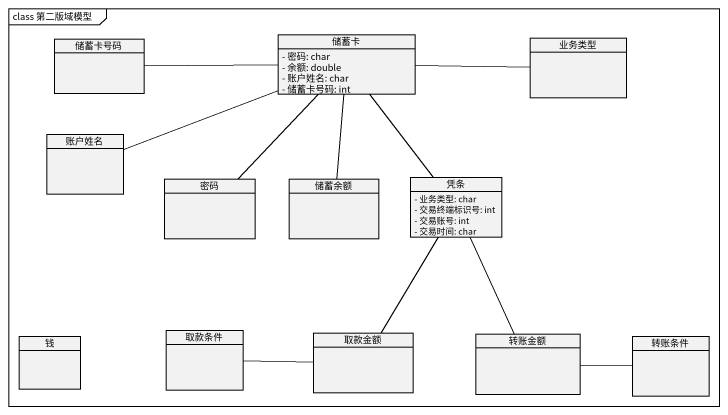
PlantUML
@startuml
mainframe class 第二版域模型
hide circle
hide empty members
skinparam classAttributeIconSize 0
class 储蓄卡号码
class 储蓄卡 {
  - 密码: char
  - 余额: double
  - 账户姓名: char
  - 储蓄卡号码: int
}
class 业务类型
class 账户姓名
class 密码
class 储蓄余额
class 凭条 {
  - 业务类型: char
  - 交易终端标识号: int
  - 交易账号: int
  - 交易时间: char
}
class 钱
class 取款条件
class 取款金额
class 转账金额
class 转账条件
储蓄卡号码 -right- 储蓄卡
储蓄卡 -right- 业务类型
储蓄卡 -- 密码
储蓄卡 -- 储蓄余额
储蓄卡 -- 凭条
账户姓名 -right- 储蓄卡
凭条 -- 取款金额
凭条 -- 转账金额
取款金额 -left- 取款条件
转账金额 -right- 转账条件
@enduml
